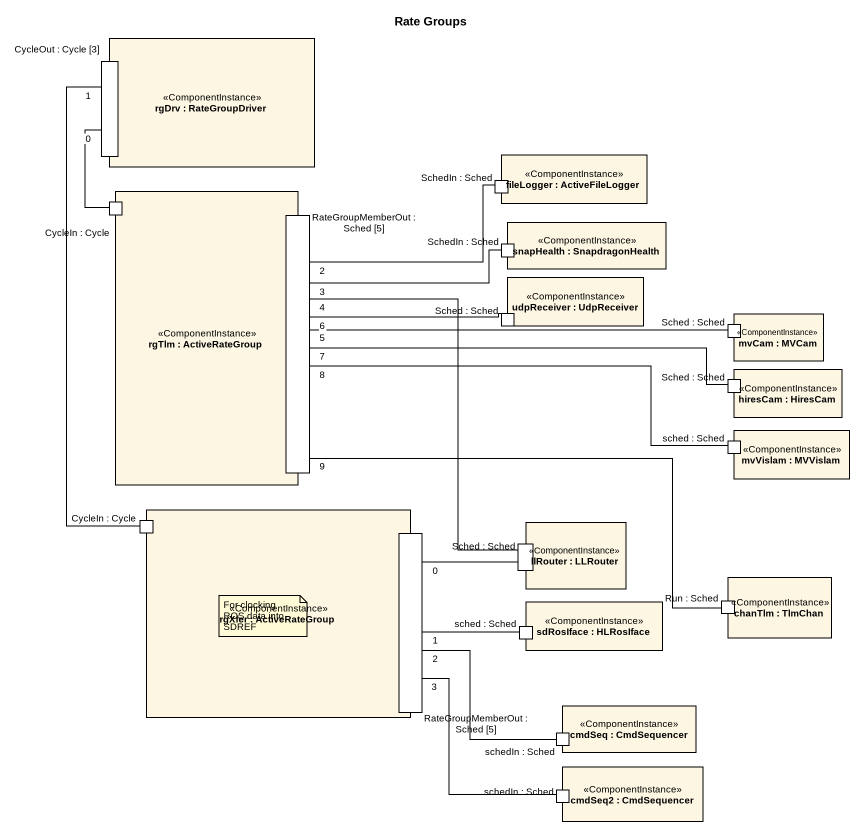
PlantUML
@startuml
title Rate Groups
rectangle "rgDrv : RateGroupDriver" as rgDrv <<ComponentInstance>> {
  port "CycleOut : Cycle [3]" as CycleOut_Cycle_3
}
rectangle "fileLogger : ActiveFileLogger" as fileLogger <<ComponentInstance>> {
  port "SchedIn : Sched" as SchedIn_Sched
}
rectangle "rgTlm : ActiveRateGroup" as rgTlm <<ComponentInstance>> {
  port "CycleIn : Cycle" as CycleIn_Cycle
  port "RateGroupMemberOut : Sched [5]" as RateGroupMemberOut_Sched_5
}
rectangle "snapHealth : SnapdragonHealth" as snapHealth <<ComponentInstance>> {
  port "SchedIn : Sched" as SchedIn_Sched_2
}
rectangle "udpReceiver : UdpReceiver" as udpReceiver <<ComponentInstance>> {
  port "Sched : Sched" as Sched_Sched
}
rectangle "mvCam : MVCam" as mvCam <<ComponentInstance>> {
  port "Sched : Sched" as Sched_Sched_2
}
rectangle "hiresCam : HiresCam" as hiresCam <<ComponentInstance>> {
  port "Sched : Sched" as Sched_Sched_3
}
rectangle "mvVislam : MVVislam" as mvVislam <<ComponentInstance>> {
  port "sched : Sched" as sched_Sched
}
rectangle "rgXfer : ActiveRateGroup" as rgXfer <<ComponentInstance>> {
  port "CycleIn : Cycle" as CycleIn_Cycle_2
  port "RateGroupMemberOut : Sched [5]" as RateGroupMemberOut_Sched_5_2
}
rectangle "llRouter : LLRouter" as llRouter <<ComponentInstance>> {
  port "Sched : Sched" as Sched_Sched_4
}
rectangle "sdRosIface : HLRosIface" as sdRosIface <<ComponentInstance>> {
  port "sched : Sched" as sched_Sched_2
}
rectangle "chanTlm : TlmChan" as chanTlm <<ComponentInstance>> {
  port "Run : Sched" as Run_Sched
}
rectangle "cmdSeq : CmdSequencer" as cmdSeq <<ComponentInstance>> {
  port "schedIn : Sched" as schedIn_Sched
}
rectangle "cmdSeq2 : CmdSequencer" as cmdSeq2 <<ComponentInstance>> {
  port "schedIn : Sched" as schedIn_Sched_2
}
CycleOut_Cycle_3 "0" -- CycleIn_Cycle
CycleOut_Cycle_3 "1" -- CycleIn_Cycle_2
RateGroupMemberOut_Sched_5 "6" -right- Sched_Sched_2
RateGroupMemberOut_Sched_5 "9" -- Run_Sched
SchedIn_Sched -- "2" RateGroupMemberOut_Sched_5
SchedIn_Sched_2 -left- "3" RateGroupMemberOut_Sched_5
Sched_Sched -left- "5" RateGroupMemberOut_Sched_5
Sched_Sched_3 -left- "7" RateGroupMemberOut_Sched_5
sched_Sched -left- "8" RateGroupMemberOut_Sched_5
Sched_Sched_4 -up- "4" RateGroupMemberOut_Sched_5
Sched_Sched_4 -left- "0" RateGroupMemberOut_Sched_5_2
sched_Sched_2 -left- "1" RateGroupMemberOut_Sched_5_2
schedIn_Sched -up- "2" RateGroupMemberOut_Sched_5_2
schedIn_Sched_2 -up- "3" RateGroupMemberOut_Sched_5_2
note as N1
  For clocking ROS data into SDREF
end note
@enduml
